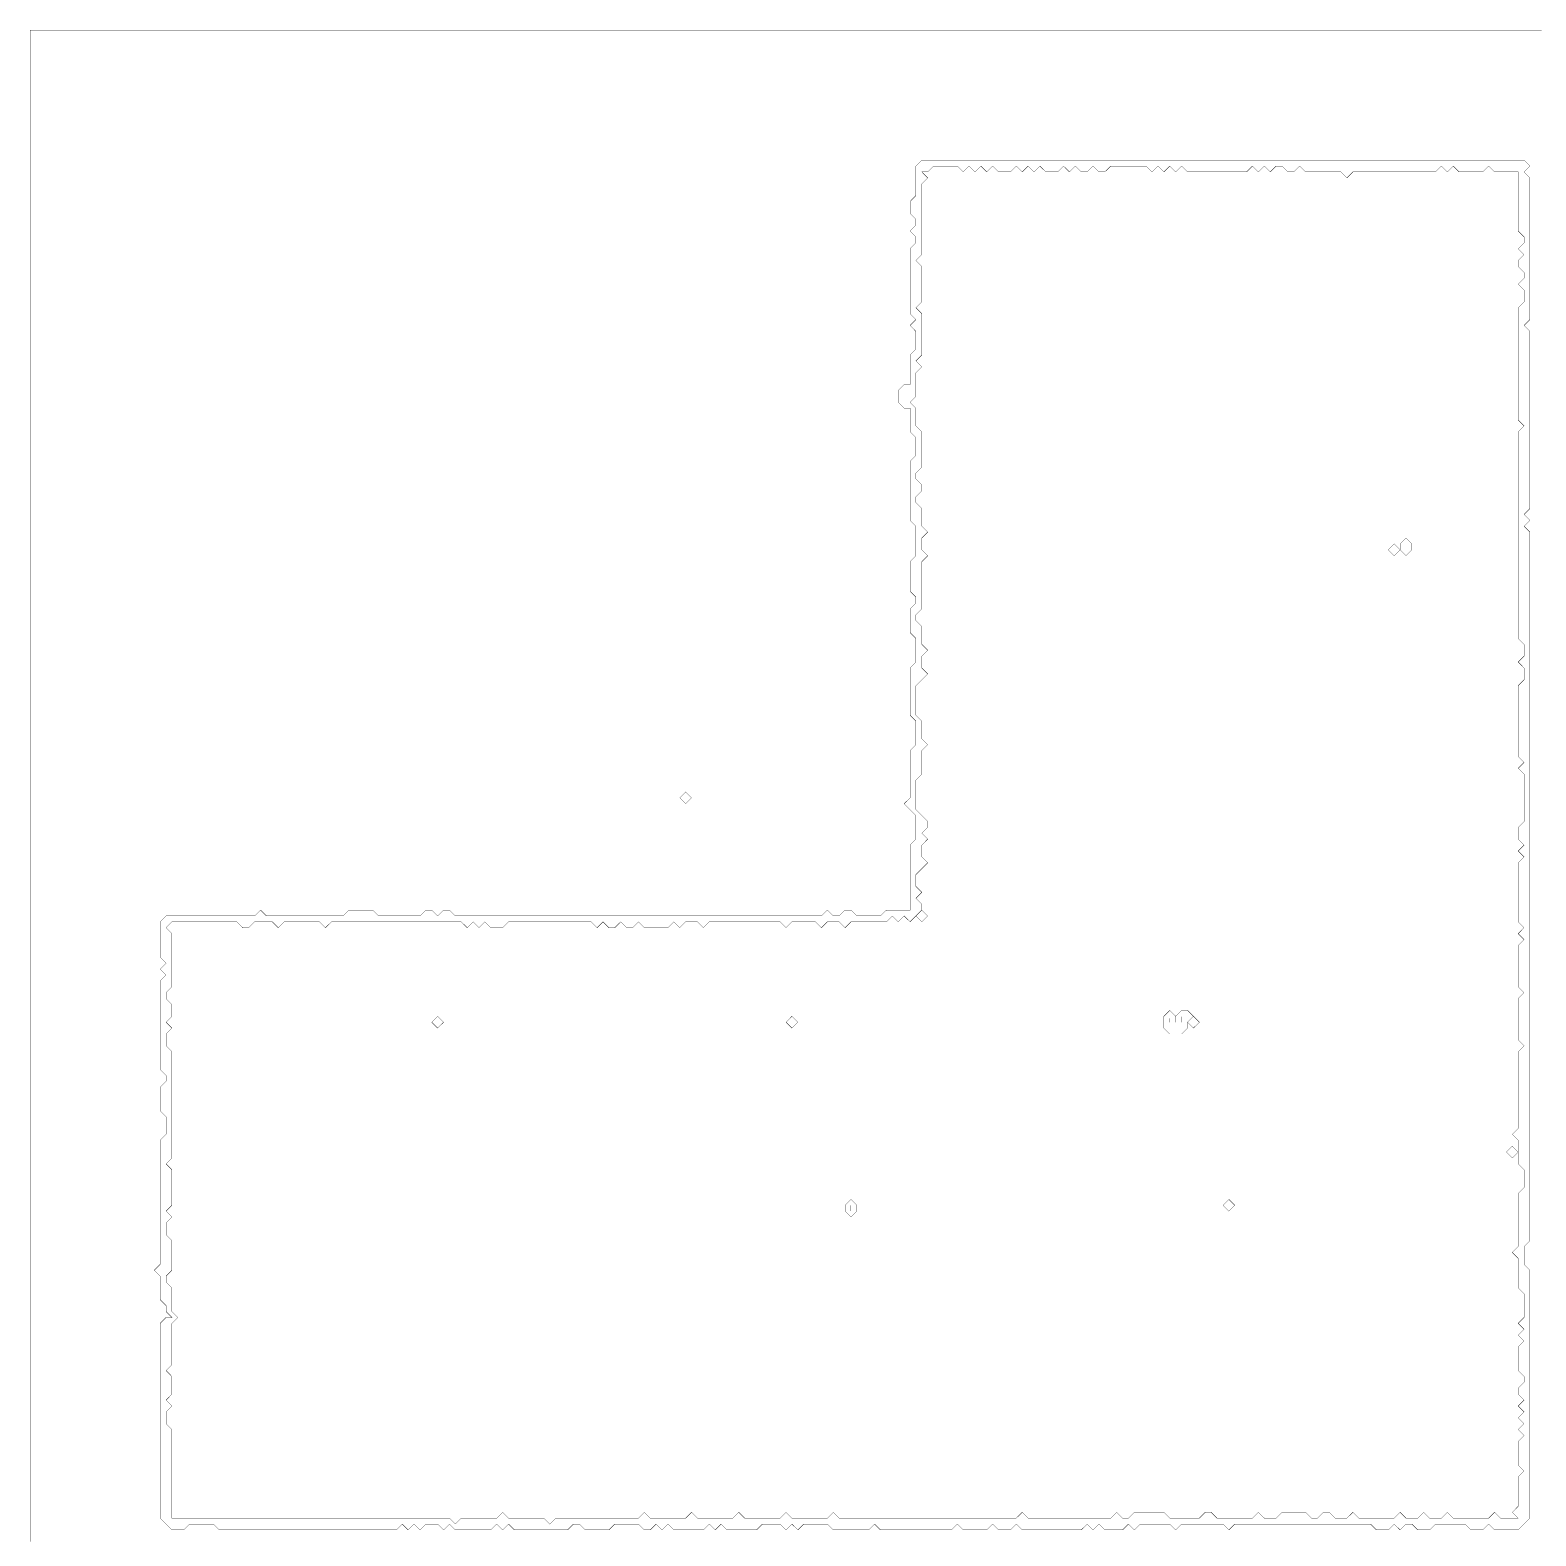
# Model space of a CAD drawing. Header units: metres. Extents: x 0 to 5226, y -5226 to 0.
# Drawn here: x 0 to 2608, y -2608 to 0 of the extents above; entities that cross this region are included whole.
import ezdxf

# ---------------------------------------------------------------- set-up
doc = ezdxf.new("R2010")
doc.units = ezdxf.units.M
doc.layers.add('conductor', color=1, linetype='Continuous')
doc.layers.add('substrate', color=5, linetype='Continuous')

msp = doc.modelspace()

# ---------------------------------------------------------------- linework, layer by layer
at = {"layer": 'conductor', "const_width": 0.5}
for points in [[(1564.7, -235.2), (1554.4, -245.4), (1544.2, -245.4), (1554.4, -255.7), (1544.2, -265.9), (1544.2, -276.1), (1544.2, -286.3), (1544.2, -296.6), (1544.2, -306.8), (1544.2, -317), (1544.2, -327.2), (1544.2, -337.5), (1544.2, -347.7), (1544.2, -357.9), (1544.2, -368.2), (1544.2, -378.4), (1544.2, -388.6), (1534, -398.8), (1544.2, -409.1), (1544.2, -419.3), (1544.2, -429.5), (1544.2, -439.7), (1544.2, -450), (1544.2, -460.2), (1544.2, -470.4), (1534, -480.6), (1544.2, -490.9), (1544.2, -501.1), (1544.2, -511.3), (1544.2, -521.6), (1544.2, -531.8), (1544.2, -542), (1544.2, -552.2), (1544.2, -562.5), (1534, -572.7), (1544.2, -582.9), (1534, -593.1), (1534, -603.4), (1534, -613.6), (1534, -623.8), (1534, -634), (1523.8, -644.3), (1534, -654.5), (1534, -664.7), (1534, -675), (1534, -685.2), (1544.2, -695.4), (1544.2, -705.6), (1544.2, -715.9), (1544.2, -726.1), (1544.2, -736.3), (1544.2, -746.5), (1544.2, -756.8), (1534, -767), (1534, -777.2), (1544.2, -787.4), (1544.2, -797.7), (1534, -807.9), (1534, -818.1), (1544.2, -828.4), (1544.2, -838.6), (1544.2, -848.8), (1544.2, -859), (1554.4, -869.3), (1544.2, -879.5), (1544.2, -889.7), (1544.2, -899.9), (1554.4, -910.2), (1544.2, -920.4), (1544.2, -930.6), (1544.2, -940.8), (1544.2, -951.1), (1544.2, -961.3), (1544.2, -971.5), (1544.2, -981.8), (1544.2, -992), (1544.2, -1002.2), (1534, -1012.4), (1534, -1022.7), (1544.2, -1032.9), (1544.2, -1043.1), (1544.2, -1053.3), (1544.2, -1063.6), (1554.4, -1073.8), (1544.2, -1084), (1544.2, -1094.2), (1544.2, -1104.5), (1554.4, -1114.7), (1544.2, -1124.9), (1534, -1135.1), (1534, -1145.4), (1534, -1155.6), (1534, -1165.8), (1534, -1176.1), (1534, -1186.3), (1544.2, -1196.5), (1544.2, -1206.7), (1544.2, -1217), (1544.2, -1227.2), (1554.4, -1237.4), (1544.2, -1247.6), (1544.2, -1257.9), (1544.2, -1268.1), (1544.2, -1278.3), (1544.2, -1288.5), (1534, -1298.8), (1534, -1309), (1534, -1319.2), (1534, -1329.5), (1534, -1339.7), (1534, -1349.9), (1544.2, -1360.1), (1554.4, -1370.4), (1554.4, -1380.6), (1544.2, -1390.8), (1554.4, -1401), (1544.2, -1411.3), (1544.2, -1421.5), (1544.2, -1431.7), (1554.4, -1441.9), (1544.2, -1452.2), (1534, -1462.4), (1534, -1472.6), (1534, -1482.9), (1544.2, -1493.1), (1534, -1503.3), (1544.2, -1513.5), (1544.2, -1523.8), (1534, -1534), (1523.8, -1544.2), (1513.5, -1534), (1503.3, -1544.2), (1493.1, -1534), (1482.9, -1544.2), (1472.6, -1544.2), (1462.4, -1544.2), (1452.2, -1544.2), (1441.9, -1544.2), (1431.7, -1544.2), (1421.5, -1544.2), (1411.3, -1554.4), (1401, -1544.2), (1390.8, -1544.2), (1380.6, -1544.2), (1370.4, -1554.4), (1360.1, -1544.2), (1349.9, -1544.2), (1339.7, -1544.2), (1329.5, -1544.2), (1319.2, -1544.2), (1309, -1554.4), (1298.8, -1544.2), (1288.5, -1544.2), (1278.3, -1544.2), (1268.1, -1544.2), (1257.9, -1544.2), (1247.6, -1544.2), (1237.4, -1544.2), (1227.2, -1544.2), (1217, -1544.2), (1206.7, -1544.2), (1196.5, -1544.2), (1186.3, -1544.2), (1176.1, -1544.2), (1165.8, -1554.4), (1155.6, -1544.2), (1145.4, -1544.2), (1135.1, -1544.2), (1124.9, -1554.4), (1114.7, -1544.2), (1104.5, -1554.4), (1094.2, -1554.4), (1084, -1554.4), (1073.8, -1554.4), (1063.6, -1554.4), (1053.3, -1544.2), (1043.1, -1554.4), (1032.9, -1554.4), (1022.7, -1544.2), (1012.4, -1554.4), (1002.2, -1554.4), (992, -1544.2), (981.8, -1554.4), (971.5, -1544.2), (961.3, -1544.2), (951.1, -1544.2), (940.8, -1544.2), (930.6, -1544.2), (920.4, -1544.2), (910.2, -1544.2), (899.9, -1544.2), (889.7, -1544.2), (879.5, -1544.2), (869.3, -1544.2), (859, -1544.2), (848.8, -1544.2), (838.6, -1544.2), (828.4, -1544.2), (818.1, -1554.4), (807.9, -1554.4), (797.7, -1554.4), (787.4, -1544.2), (777.2, -1554.4), (767, -1544.2), (756.8, -1554.4), (746.5, -1544.2), (736.3, -1544.2), (726.1, -1544.2), (715.9, -1544.2), (705.6, -1544.2), (695.4, -1544.2), (685.2, -1544.2), (675, -1544.2), (664.7, -1544.2), (654.5, -1544.2), (644.3, -1544.2), (634, -1544.2), (623.8, -1544.2), (613.6, -1544.2), (603.4, -1544.2), (593.1, -1544.2), (582.9, -1544.2), (572.7, -1544.2), (562.5, -1544.2), (552.2, -1544.2), (542, -1544.2), (531.8, -1544.2), (521.6, -1544.2), (511.3, -1554.4), (501.1, -1544.2), (490.9, -1544.2), (480.6, -1544.2), (470.4, -1544.2), (460.2, -1544.2), (450, -1544.2), (439.7, -1544.2), (429.5, -1554.4), (419.3, -1544.2), (409.1, -1544.2), (398.8, -1544.2), (388.6, -1544.2), (378.4, -1554.4), (368.2, -1554.4), (357.9, -1544.2), (347.7, -1544.2), (337.5, -1544.2), (327.2, -1544.2), (317, -1544.2), (306.8, -1544.2), (296.6, -1544.2), (286.3, -1544.2), (276.1, -1544.2), (265.9, -1544.2), (255.7, -1544.2), (245.4, -1544.2), (235.2, -1554.4), (245.4, -1564.7), (245.4, -1574.9), (245.4, -1585.1), (245.4, -1595.3), (245.4, -1605.6), (245.4, -1615.8), (245.4, -1626), (245.4, -1636.2), (245.4, -1646.5), (245.4, -1656.7), (235.2, -1666.9), (235.2, -1677.2), (245.4, -1687.4), (245.4, -1697.6), (245.4, -1707.8), (235.2, -1718.1), (245.4, -1728.3), (235.2, -1738.5), (235.2, -1748.7), (235.2, -1759), (245.4, -1769.2), (245.4, -1779.4), (245.4, -1789.6), (245.4, -1799.9), (245.4, -1810.1), (245.4, -1820.3), (245.4, -1830.6), (245.4, -1840.8), (245.4, -1851), (245.4, -1861.2), (245.4, -1871.5), (245.4, -1881.7), (245.4, -1891.9), (245.4, -1902.1), (245.4, -1912.4), (245.4, -1922.6), (245.4, -1932.8), (245.4, -1943), (245.4, -1953.3), (235.2, -1963.5), (245.4, -1973.7), (245.4, -1984), (245.4, -1994.2), (245.4, -2004.4), (245.4, -2014.6), (245.4, -2024.9), (245.4, -2035.1), (235.2, -2045.3), (245.4, -2055.5), (235.2, -2065.8), (235.2, -2076), (235.2, -2086.2), (245.4, -2096.4), (245.4, -2106.7), (245.4, -2116.9), (245.4, -2127.1), (245.4, -2137.4), (245.4, -2147.6), (235.2, -2157.8), (235.2, -2168), (245.4, -2178.3), (245.4, -2188.5), (245.4, -2198.7), (245.4, -2208.9), (245.4, -2219.2), (255.7, -2229.4), (245.4, -2239.6), (245.4, -2249.8), (245.4, -2260.1), (245.4, -2270.3), (245.4, -2280.5), (245.4, -2290.8), (245.4, -2301), (245.4, -2311.2), (235.2, -2321.4), (245.4, -2331.7), (245.4, -2341.9), (245.4, -2352.1), (245.4, -2362.3), (235.2, -2372.6), (245.4, -2382.8), (235.2, -2393), (235.2, -2403.2), (235.2, -2413.5), (245.4, -2423.7), (245.4, -2433.9), (245.4, -2444.1), (245.4, -2454.4), (245.4, -2464.6), (245.4, -2474.8), (245.4, -2485.1), (245.4, -2495.3), (245.4, -2505.5), (245.4, -2515.7), (245.4, -2526), (245.4, -2536.2), (245.4, -2546.4), (245.4, -2556.6), (245.4, -2566.9), (245.4, -2577.1), (255.7, -2577.1), (265.9, -2577.1), (276.1, -2577.1), (286.3, -2577.1), (296.6, -2577.1), (306.8, -2577.1), (317, -2577.1), (327.2, -2577.1), (337.5, -2577.1), (347.7, -2577.1), (357.9, -2577.1), (368.2, -2577.1), (378.4, -2577.1), (388.6, -2577.1), (398.8, -2577.1), (409.1, -2577.1), (419.3, -2577.1), (429.5, -2577.1), (439.7, -2577.1), (450, -2577.1), (460.2, -2577.1), (470.4, -2577.1), (480.6, -2577.1), (490.9, -2577.1), (501.1, -2577.1), (511.3, -2577.1), (521.6, -2577.1), (531.8, -2577.1), (542, -2577.1), (552.2, -2577.1), (562.5, -2577.1), (572.7, -2577.1), (582.9, -2577.1), (593.1, -2577.1), (603.4, -2577.1), (613.6, -2577.1), (623.8, -2577.1), (634, -2577.1), (644.3, -2577.1), (654.5, -2577.1), (664.7, -2577.1), (675, -2577.1), (685.2, -2577.1), (695.4, -2577.1), (705.6, -2577.1), (715.9, -2577.1), (726.1, -2577.1), (736.3, -2587.3), (746.5, -2577.1), (756.8, -2577.1), (767, -2577.1), (777.2, -2577.1), (787.4, -2577.1), (797.7, -2577.1), (807.9, -2577.1), (818.1, -2566.9), (828.4, -2577.1), (838.6, -2577.1), (848.8, -2577.1), (859, -2577.1), (869.3, -2577.1), (879.5, -2577.1), (889.7, -2577.1), (899.9, -2587.3), (910.2, -2577.1), (920.4, -2577.1), (930.6, -2577.1), (940.8, -2577.1), (951.1, -2577.1), (961.3, -2577.1), (971.5, -2577.1), (981.8, -2577.1), (992, -2577.1), (1002.2, -2577.1), (1012.4, -2577.1), (1022.7, -2577.1), (1032.9, -2577.1), (1043.1, -2577.1), (1053.3, -2577.1), (1063.6, -2566.9), (1073.8, -2577.1), (1084, -2577.1), (1094.2, -2577.1), (1104.5, -2577.1), (1114.7, -2577.1), (1124.9, -2577.1), (1135.1, -2577.1), (1145.4, -2566.9), (1155.6, -2577.1), (1165.8, -2577.1), (1176.1, -2577.1), (1186.3, -2577.1), (1196.5, -2577.1), (1206.7, -2577.1), (1217, -2577.1), (1227.2, -2566.9), (1237.4, -2577.1), (1247.6, -2577.1), (1257.9, -2577.1), (1268.1, -2577.1), (1278.3, -2577.1), (1288.5, -2577.1), (1298.8, -2577.1), (1309, -2566.9), (1319.2, -2577.1), (1329.5, -2577.1), (1339.7, -2577.1), (1349.9, -2577.1), (1360.1, -2577.1), (1370.4, -2577.1), (1380.6, -2577.1), (1390.8, -2566.9), (1401, -2577.1), (1411.3, -2577.1), (1421.5, -2577.1), (1431.7, -2577.1), (1441.9, -2577.1), (1452.2, -2577.1), (1462.4, -2577.1), (1472.6, -2577.1), (1482.9, -2577.1), (1493.1, -2577.1), (1503.3, -2577.1), (1513.5, -2577.1), (1523.8, -2577.1), (1534, -2577.1), (1544.2, -2577.1), (1554.4, -2577.1), (1564.7, -2577.1), (1574.9, -2577.1), (1585.1, -2577.1), (1595.3, -2577.1), (1605.6, -2577.1), (1615.8, -2577.1), (1626, -2577.1), (1636.2, -2577.1), (1646.5, -2577.1), (1656.7, -2577.1), (1666.9, -2577.1), (1677.2, -2577.1), (1687.4, -2577.1), (1697.6, -2577.1), (1707.8, -2577.1), (1718.1, -2566.9), (1728.3, -2577.1), (1738.5, -2577.1), (1748.7, -2577.1), (1759, -2577.1), (1769.2, -2577.1), (1779.4, -2577.1), (1789.6, -2577.1), (1799.9, -2577.1), (1810.1, -2577.1), (1820.3, -2577.1), (1830.6, -2577.1), (1840.8, -2577.1), (1851, -2577.1), (1861.2, -2577.1), (1871.5, -2577.1), (1881.7, -2566.9), (1891.9, -2577.1), (1902.1, -2577.1), (1912.4, -2566.9), (1922.6, -2566.9), (1932.8, -2566.9), (1943, -2566.9), (1953.3, -2566.9), (1963.5, -2566.9), (1973.7, -2577.1), (1984, -2577.1), (1994.2, -2577.1), (2004.4, -2577.1), (2014.6, -2577.1), (2024.9, -2577.1), (2035.1, -2566.9), (2045.3, -2566.9), (2055.5, -2577.1), (2065.8, -2577.1), (2076, -2577.1), (2086.2, -2577.1), (2096.4, -2577.1), (2106.7, -2577.1), (2116.9, -2577.1), (2127.1, -2566.9), (2137.4, -2577.1), (2147.6, -2577.1), (2157.8, -2577.1), (2168, -2566.9), (2178.3, -2566.9), (2188.5, -2566.9), (2198.7, -2566.9), (2208.9, -2566.9), (2219.2, -2577.1), (2229.4, -2577.1), (2239.6, -2566.9), (2249.8, -2566.9), (2260.1, -2577.1), (2270.3, -2577.1), (2280.5, -2577.1), (2290.8, -2566.9), (2301, -2577.1), (2311.2, -2577.1), (2321.4, -2577.1), (2331.7, -2577.1), (2341.9, -2577.1), (2352.1, -2577.1), (2362.3, -2577.1), (2372.6, -2566.9), (2382.8, -2577.1), (2393, -2577.1), (2403.2, -2577.1), (2413.5, -2566.9), (2423.7, -2577.1), (2433.9, -2577.1), (2444.1, -2577.1), (2454.4, -2566.9), (2464.6, -2577.1), (2474.8, -2577.1), (2485.1, -2577.1), (2495.3, -2577.1), (2505.5, -2577.1), (2515.7, -2577.1), (2526, -2577.1), (2536.2, -2566.9), (2546.4, -2577.1), (2556.6, -2577.1), (2566.9, -2577.1), (2577.1, -2577.1), (2566.9, -2566.9), (2577.1, -2556.6), (2577.1, -2546.4), (2577.1, -2536.2), (2577.1, -2526), (2577.1, -2515.7), (2577.1, -2505.5), (2587.3, -2495.3), (2577.1, -2485.1), (2577.1, -2474.8), (2577.1, -2464.6), (2577.1, -2454.4), (2577.1, -2444.1), (2587.3, -2433.9), (2577.1, -2423.7), (2587.3, -2413.5), (2577.1, -2403.2), (2587.3, -2393), (2577.1, -2382.8), (2587.3, -2372.6), (2577.1, -2362.3), (2577.1, -2352.1), (2587.3, -2341.9), (2587.3, -2331.7), (2577.1, -2321.4), (2577.1, -2311.2), (2577.1, -2301), (2577.1, -2290.8), (2577.1, -2280.5), (2587.3, -2270.3), (2577.1, -2260.1), (2587.3, -2249.8), (2577.1, -2239.6), (2587.3, -2229.4), (2587.3, -2219.2), (2587.3, -2208.9), (2587.3, -2198.7), (2587.3, -2188.5), (2577.1, -2178.3), (2577.1, -2168), (2577.1, -2157.8), (2577.1, -2147.6), (2577.1, -2137.4), (2577.1, -2127.1), (2566.9, -2116.9), (2577.1, -2106.7), (2577.1, -2096.4), (2577.1, -2086.2), (2577.1, -2076), (2577.1, -2065.8), (2577.1, -2055.5), (2577.1, -2045.3), (2577.1, -2035.1), (2577.1, -2024.9), (2577.1, -2014.6), (2587.3, -2004.4), (2587.3, -1994.2), (2587.3, -1984), (2587.3, -1973.7), (2577.1, -1963.5), (2577.1, -1953.3), (2577.1, -1943), (2577.1, -1932.8), (2577.1, -1922.6), (2566.9, -1912.4), (2577.1, -1902.1), (2577.1, -1891.9), (2577.1, -1881.7), (2577.1, -1871.5), (2577.1, -1861.2), (2577.1, -1851), (2577.1, -1840.8), (2577.1, -1830.6), (2577.1, -1820.3), (2577.1, -1810.1), (2577.1, -1799.9), (2577.1, -1789.6), (2577.1, -1779.4), (2577.1, -1769.2), (2587.3, -1759), (2577.1, -1748.7), (2577.1, -1738.5), (2577.1, -1728.3), (2577.1, -1718.1), (2577.1, -1707.8), (2577.1, -1697.6), (2577.1, -1687.4), (2577.1, -1677.2), (2587.3, -1666.9), (2577.1, -1656.7), (2577.1, -1646.5), (2577.1, -1636.2), (2577.1, -1626), (2577.1, -1615.8), (2577.1, -1605.6), (2577.1, -1595.3), (2577.1, -1585.1), (2587.3, -1574.9), (2577.1, -1564.7), (2587.3, -1554.4), (2577.1, -1544.2), (2577.1, -1534), (2577.1, -1523.8), (2577.1, -1513.5), (2577.1, -1503.3), (2577.1, -1493.1), (2577.1, -1482.9), (2577.1, -1472.6), (2577.1, -1462.4), (2577.1, -1452.2), (2577.1, -1441.9), (2587.3, -1431.7), (2577.1, -1421.5), (2587.3, -1411.3), (2577.1, -1401), (2577.1, -1390.8), (2577.1, -1380.6), (2587.3, -1370.4), (2587.3, -1360.1), (2587.3, -1349.9), (2587.3, -1339.7), (2587.3, -1329.5), (2587.3, -1319.2), (2587.3, -1309), (2587.3, -1298.8), (2587.3, -1288.5), (2577.1, -1278.3), (2587.3, -1268.1), (2577.1, -1257.9), (2577.1, -1247.6), (2577.1, -1237.4), (2577.1, -1227.2), (2577.1, -1217), (2577.1, -1206.7), (2577.1, -1196.5), (2577.1, -1186.3), (2577.1, -1176.1), (2577.1, -1165.8), (2577.1, -1155.6), (2577.1, -1145.4), (2577.1, -1135.1), (2587.3, -1124.9), (2587.3, -1114.7), (2587.3, -1104.5), (2577.1, -1094.2), (2587.3, -1084), (2587.3, -1073.8), (2587.3, -1063.6), (2577.1, -1053.3), (2577.1, -1043.1), (2577.1, -1032.9), (2577.1, -1022.7), (2577.1, -1012.4), (2577.1, -1002.2), (2577.1, -992), (2577.1, -981.8), (2577.1, -971.5), (2577.1, -961.3), (2577.1, -951.1), (2577.1, -940.8), (2577.1, -930.6), (2577.1, -920.4), (2577.1, -910.2), (2577.1, -899.9), (2577.1, -889.7), (2577.1, -879.5), (2577.1, -869.3), (2577.1, -859), (2577.1, -848.8), (2577.1, -838.6), (2577.1, -828.4), (2577.1, -818.1), (2577.1, -807.9), (2577.1, -797.7), (2577.1, -787.4), (2577.1, -777.2), (2577.1, -767), (2577.1, -756.8), (2577.1, -746.5), (2577.1, -736.3), (2577.1, -726.1), (2577.1, -715.9), (2577.1, -705.6), (2577.1, -695.4), (2587.3, -685.2), (2577.1, -675), (2577.1, -664.7), (2577.1, -654.5), (2577.1, -644.3), (2577.1, -634), (2577.1, -623.8), (2577.1, -613.6), (2577.1, -603.4), (2577.1, -593.1), (2577.1, -582.9), (2577.1, -572.7), (2577.1, -562.5), (2577.1, -552.2), (2577.1, -542), (2577.1, -531.8), (2577.1, -521.6), (2577.1, -511.3), (2577.1, -501.1), (2577.1, -490.9), (2577.1, -480.6), (2587.3, -470.4), (2587.3, -460.2), (2587.3, -450), (2577.1, -439.7), (2587.3, -429.5), (2587.3, -419.3), (2577.1, -409.1), (2577.1, -398.8), (2587.3, -388.6), (2577.1, -378.4), (2587.3, -368.2), (2587.3, -357.9), (2577.1, -347.7), (2577.1, -337.5), (2577.1, -327.2), (2577.1, -317), (2577.1, -306.8), (2577.1, -296.6), (2577.1, -286.3), (2577.1, -276.1), (2577.1, -265.9), (2577.1, -255.7), (2577.1, -245.4), (2566.9, -245.4), (2556.6, -245.4), (2546.4, -245.4), (2536.2, -245.4), (2526, -235.2), (2515.7, -245.4), (2505.5, -245.4), (2495.3, -245.4), (2485.1, -245.4), (2474.8, -245.4), (2464.6, -235.2), (2454.4, -245.4), (2444.1, -235.2), (2433.9, -245.4), (2423.7, -245.4), (2413.5, -245.4), (2403.2, -245.4), (2393, -245.4), (2382.8, -245.4), (2372.6, -245.4), (2362.3, -245.4), (2352.1, -245.4), (2341.9, -245.4), (2331.7, -245.4), (2321.4, -245.4), (2311.2, -245.4), (2301, -245.4), (2290.8, -245.4), (2280.5, -255.7), (2270.3, -245.4), (2260.1, -245.4), (2249.8, -245.4), (2239.6, -245.4), (2229.4, -245.4), (2219.2, -245.4), (2208.9, -245.4), (2198.7, -235.2), (2188.5, -245.4), (2178.3, -245.4), (2168, -235.2), (2157.8, -235.2), (2147.6, -245.4), (2137.4, -235.2), (2127.1, -245.4), (2116.9, -235.2), (2106.7, -245.4), (2096.4, -245.4), (2086.2, -245.4), (2076, -245.4), (2065.8, -245.4), (2055.5, -245.4), (2045.3, -245.4), (2035.1, -245.4), (2024.9, -245.4), (2014.6, -245.4), (2004.4, -245.4), (1994.2, -235.2), (1984, -245.4), (1973.7, -235.2), (1963.5, -245.4), (1953.3, -235.2), (1943, -245.4), (1932.8, -235.2), (1922.6, -235.2), (1912.4, -235.2), (1902.1, -235.2), (1891.9, -235.2), (1881.7, -235.2), (1871.5, -235.2), (1861.2, -245.4), (1851, -245.4), (1840.8, -235.2), (1830.6, -245.4), (1820.3, -245.4), (1810.1, -235.2), (1799.9, -245.4), (1789.6, -235.2), (1779.4, -245.4), (1769.2, -245.4), (1759, -245.4), (1748.7, -235.2), (1738.5, -245.4), (1728.3, -235.2), (1718.1, -245.4), (1707.8, -235.2), (1697.6, -245.4), (1687.4, -245.4), (1677.2, -245.4), (1666.9, -235.2), (1656.7, -245.4), (1646.5, -235.2), (1636.2, -245.4), (1626, -235.2), (1615.8, -245.4), (1605.6, -235.2), (1595.3, -235.2), (1585.1, -235.2), (1574.9, -235.2)], [(2372.6, -889.7), (2382.8, -879.5), (2393, -889.7), (2393, -899.9), (2382.8, -910.2), (2372.6, -899.9)], [(2352.1, -899.9), (2362.3, -889.7), (2372.6, -899.9), (2362.3, -910.2)], [(1534, -1534), (1544.2, -1523.8), (1554.4, -1534), (1544.2, -1544.2)], [(695.4, -1718.1), (705.6, -1707.8), (715.9, -1718.1), (705.6, -1728.3)], [(1309, -1718.1), (1319.2, -1707.8), (1329.5, -1718.1), (1319.2, -1728.3)], [(1963.5, -1707.8), (1973.7, -1697.6), (1984, -1707.8), (1984, -1718.1), (1984, -1707.8), (1994.2, -1697.6), (2004.4, -1697.6), (2014.6, -1707.8), (2004.4, -1718.1), (2004.4, -1728.3), (1994.2, -1738.5), (1984, -1738.5), (1973.7, -1738.5), (1963.5, -1728.3), (1963.5, -1718.1)], [(2004.4, -1718.1), (2014.6, -1707.8), (2024.9, -1718.1), (2014.6, -1728.3)], [(2556.6, -1943), (2566.9, -1932.8), (2577.1, -1943), (2566.9, -1953.3)], [(1411.3, -2035.1), (1421.5, -2024.9), (1431.7, -2035.1), (1431.7, -2045.3), (1421.5, -2055.5), (1411.3, -2045.3)], [(2065.8, -2035.1), (2076, -2024.9), (2086.2, -2035.1), (2076, -2045.3)]]:
    msp.add_lwpolyline(points, close=True, dxfattribs=at)
at = {"layer": 'substrate', "const_width": 0.5}
msp.add_lwpolyline([(2618, 0), (2607.8, 0), (2597.5, 0), (2587.3, 0), (2577.1, 0), (2566.9, 0), (2556.6, 0), (2546.4, 0), (2536.2, 0), (2526, 0), (2515.7, 0), (2505.5, 0), (2495.3, 0), (2485.1, 0), (2474.8, 0), (2464.6, 0), (2454.4, 0), (2444.1, 0), (2433.9, 0), (2423.7, 0), (2413.5, 0), (2403.2, 0), (2393, 0), (2382.8, 0), (2372.6, 0), (2362.3, 0), (2352.1, 0), (2341.9, 0), (2331.7, 0), (2321.4, 0), (2311.2, 0), (2301, 0), (2290.8, 0), (2280.5, 0), (2270.3, 0), (2260.1, 0), (2249.8, 0), (2239.6, 0), (2229.4, 0), (2219.2, 0), (2208.9, 0), (2198.7, 0), (2188.5, 0), (2178.3, 0), (2168, 0), (2157.8, 0), (2147.6, 0), (2137.4, 0), (2127.1, 0), (2116.9, 0), (2106.7, 0), (2096.4, 0), (2086.2, 0), (2076, 0), (2065.8, 0), (2055.5, 0), (2045.3, 0), (2035.1, 0), (2024.9, 0), (2014.6, 0), (2004.4, 0), (1994.2, 0), (1984, 0), (1973.7, 0), (1963.5, 0), (1953.3, 0), (1943, 0), (1932.8, 0), (1922.6, 0), (1912.4, 0), (1902.1, 0), (1891.9, 0), (1881.7, 0), (1871.5, 0), (1861.2, 0), (1851, 0), (1840.8, 0), (1830.6, 0), (1820.3, 0), (1810.1, 0), (1799.9, 0), (1789.6, 0), (1779.4, 0), (1769.2, 0), (1759, 0), (1748.7, 0), (1738.5, 0), (1728.3, 0), (1718.1, 0), (1707.8, 0), (1697.6, 0), (1687.4, 0), (1677.2, 0), (1666.9, 0), (1656.7, 0), (1646.5, 0), (1636.2, 0), (1626, 0), (1615.8, 0), (1605.6, 0), (1595.3, 0), (1585.1, 0), (1574.9, 0), (1564.7, 0), (1554.4, 0), (1544.2, 0), (1534, 0), (1523.8, 0), (1513.5, 0), (1503.3, 0), (1493.1, 0), (1482.9, 0), (1472.6, 0), (1462.4, 0), (1452.2, 0), (1441.9, 0), (1431.7, 0), (1421.5, 0), (1411.3, 0), (1401, 0), (1390.8, 0), (1380.6, 0), (1370.4, 0), (1360.1, 0), (1349.9, 0), (1339.7, 0), (1329.5, 0), (1319.2, 0), (1309, 0), (1298.8, 0), (1288.5, 0), (1278.3, 0), (1268.1, 0), (1257.9, 0), (1247.6, 0), (1237.4, 0), (1227.2, 0), (1217, 0), (1206.7, 0), (1196.5, 0), (1186.3, 0), (1176.1, 0), (1165.8, 0), (1155.6, 0), (1145.4, 0), (1135.1, 0), (1124.9, 0), (1114.7, 0), (1104.5, 0), (1094.2, 0), (1084, 0), (1073.8, 0), (1063.6, 0), (1053.3, 0), (1043.1, 0), (1032.9, 0), (1022.7, 0), (1012.4, 0), (1002.2, 0), (992, 0), (981.8, 0), (971.5, 0), (961.3, 0), (951.1, 0), (940.8, 0), (930.6, 0), (920.4, 0), (910.2, 0), (899.9, 0), (889.7, 0), (879.5, 0), (869.3, 0), (859, 0), (848.8, 0), (838.6, 0), (828.4, 0), (818.1, 0), (807.9, 0), (797.7, 0), (787.4, 0), (777.2, 0), (767, 0), (756.8, 0), (746.5, 0), (736.3, 0), (726.1, 0), (715.9, 0), (705.6, 0), (695.4, 0), (685.2, 0), (675, 0), (664.7, 0), (654.5, 0), (644.3, 0), (634, 0), (623.8, 0), (613.6, 0), (603.4, 0), (593.1, 0), (582.9, 0), (572.7, 0), (562.5, 0), (552.2, 0), (542, 0), (531.8, 0), (521.6, 0), (511.3, 0), (501.1, 0), (490.9, 0), (480.6, 0), (470.4, 0), (460.2, 0), (450, 0), (439.7, 0), (429.5, 0), (419.3, 0), (409.1, 0), (398.8, 0), (388.6, 0), (378.4, 0), (368.2, 0), (357.9, 0), (347.7, 0), (337.5, 0), (327.2, 0), (317, 0), (306.8, 0), (296.6, 0), (286.3, 0), (276.1, 0), (265.9, 0), (255.7, 0), (245.4, 0), (235.2, 0), (225, 0), (214.8, 0), (204.5, 0), (194.3, 0), (184.1, 0), (173.9, 0), (163.6, 0), (153.4, 0), (143.2, 0), (132.9, 0), (122.7, 0), (112.5, 0), (102.3, 0), (92, 0), (81.8, 0), (71.6, 0), (61.4, 0), (51.1, 0), (40.9, 0), (30.7, 0), (20.5, 0), (10.2, 0), (0, 0), (0, -10.2), (0, -20.5), (0, -30.7), (0, -40.9), (0, -51.1), (0, -61.4), (0, -71.6), (0, -81.8), (0, -92), (0, -102.3), (0, -112.5), (0, -122.7), (0, -132.9), (0, -143.2), (0, -153.4), (0, -163.6), (0, -173.9), (0, -184.1), (0, -194.3), (0, -204.5), (0, -214.8), (0, -225), (0, -235.2), (0, -245.4), (0, -255.7), (0, -265.9), (0, -276.1), (0, -286.3), (0, -296.6), (0, -306.8), (0, -317), (0, -327.2), (0, -337.5), (0, -347.7), (0, -357.9), (0, -368.2), (0, -378.4), (0, -388.6), (0, -398.8), (0, -409.1), (0, -419.3), (0, -429.5), (0, -439.7), (0, -450), (0, -460.2), (0, -470.4), (0, -480.6), (0, -490.9), (0, -501.1), (0, -511.3), (0, -521.6), (0, -531.8), (0, -542), (0, -552.2), (0, -562.5), (0, -572.7), (0, -582.9), (0, -593.1), (0, -603.4), (0, -613.6), (0, -623.8), (0, -634), (0, -644.3), (0, -654.5), (0, -664.7), (0, -675), (0, -685.2), (0, -695.4), (0, -705.6), (0, -715.9), (0, -726.1), (0, -736.3), (0, -746.5), (0, -756.8), (0, -767), (0, -777.2), (0, -787.4), (0, -797.7), (0, -807.9), (0, -818.1), (0, -828.4), (0, -838.6), (0, -848.8), (0, -859), (0, -869.3), (0, -879.5), (0, -889.7), (0, -899.9), (0, -910.2), (0, -920.4), (0, -930.6), (0, -940.8), (0, -951.1), (0, -961.3), (0, -971.5), (0, -981.8), (0, -992), (0, -1002.2), (0, -1012.4), (0, -1022.7), (0, -1032.9), (0, -1043.1), (0, -1053.3), (0, -1063.6), (0, -1073.8), (0, -1084), (0, -1094.2), (0, -1104.5), (0, -1114.7), (0, -1124.9), (0, -1135.1), (0, -1145.4), (0, -1155.6), (0, -1165.8), (0, -1176.1), (0, -1186.3), (0, -1196.5), (0, -1206.7), (0, -1217), (0, -1227.2), (0, -1237.4), (0, -1247.6), (0, -1257.9), (0, -1268.1), (0, -1278.3), (0, -1288.5), (0, -1298.8), (0, -1309), (0, -1319.2), (0, -1329.5), (0, -1339.7), (0, -1349.9), (0, -1360.1), (0, -1370.4), (0, -1380.6), (0, -1390.8), (0, -1401), (0, -1411.3), (0, -1421.5), (0, -1431.7), (0, -1441.9), (0, -1452.2), (0, -1462.4), (0, -1472.6), (0, -1482.9), (0, -1493.1), (0, -1503.3), (0, -1513.5), (0, -1523.8), (0, -1534), (0, -1544.2), (0, -1554.4), (0, -1564.7), (0, -1574.9), (0, -1585.1), (0, -1595.3), (0, -1605.6), (0, -1615.8), (0, -1626), (0, -1636.2), (0, -1646.5), (0, -1656.7), (0, -1666.9), (0, -1677.2), (0, -1687.4), (0, -1697.6), (0, -1707.8), (0, -1718.1), (0, -1728.3), (0, -1738.5), (0, -1748.7), (0, -1759), (0, -1769.2), (0, -1779.4), (0, -1789.6), (0, -1799.9), (0, -1810.1), (0, -1820.3), (0, -1830.6), (0, -1840.8), (0, -1851), (0, -1861.2), (0, -1871.5), (0, -1881.7), (0, -1891.9), (0, -1902.1), (0, -1912.4), (0, -1922.6), (0, -1932.8), (0, -1943), (0, -1953.3), (0, -1963.5), (0, -1973.7), (0, -1984), (0, -1994.2), (0, -2004.4), (0, -2014.6), (0, -2024.9), (0, -2035.1), (0, -2045.3), (0, -2055.5), (0, -2065.8), (0, -2076), (0, -2086.2), (0, -2096.4), (0, -2106.7), (0, -2116.9), (0, -2127.1), (0, -2137.4), (0, -2147.6), (0, -2157.8), (0, -2168), (0, -2178.3), (0, -2188.5), (0, -2198.7), (0, -2208.9), (0, -2219.2), (0, -2229.4), (0, -2239.6), (0, -2249.8), (0, -2260.1), (0, -2270.3), (0, -2280.5), (0, -2290.8), (0, -2301), (0, -2311.2), (0, -2321.4), (0, -2331.7), (0, -2341.9), (0, -2352.1), (0, -2362.3), (0, -2372.6), (0, -2382.8), (0, -2393), (0, -2403.2), (0, -2413.5), (0, -2423.7), (0, -2433.9), (0, -2444.1), (0, -2454.4), (0, -2464.6), (0, -2474.8), (0, -2485.1), (0, -2495.3), (0, -2505.5), (0, -2515.7), (0, -2526), (0, -2536.2), (0, -2546.4), (0, -2556.6), (0, -2566.9), (0, -2577.1), (0, -2587.3), (0, -2597.5), (0, -2607.8), (0, -2618)], dxfattribs=at)
for points in [[(1534, -235.2), (1544.2, -225), (1554.4, -225), (1564.7, -225), (1574.9, -225), (1585.1, -225), (1595.3, -225), (1605.6, -225), (1615.8, -225), (1626, -225), (1636.2, -225), (1646.5, -225), (1656.7, -225), (1666.9, -225), (1677.2, -225), (1687.4, -225), (1697.6, -225), (1707.8, -225), (1718.1, -225), (1728.3, -225), (1738.5, -225), (1748.7, -225), (1759, -225), (1769.2, -225), (1779.4, -225), (1789.6, -225), (1799.9, -225), (1810.1, -225), (1820.3, -225), (1830.6, -225), (1840.8, -225), (1851, -225), (1861.2, -225), (1871.5, -225), (1881.7, -225), (1891.9, -225), (1902.1, -225), (1912.4, -225), (1922.6, -225), (1932.8, -225), (1943, -225), (1953.3, -225), (1963.5, -225), (1973.7, -225), (1984, -225), (1994.2, -225), (2004.4, -225), (2014.6, -225), (2024.9, -225), (2035.1, -225), (2045.3, -225), (2055.5, -225), (2065.8, -225), (2076, -225), (2086.2, -225), (2096.4, -225), (2106.7, -225), (2116.9, -225), (2127.1, -225), (2137.4, -225), (2147.6, -225), (2157.8, -225), (2168, -225), (2178.3, -225), (2188.5, -225), (2198.7, -225), (2208.9, -225), (2219.2, -225), (2229.4, -225), (2239.6, -225), (2249.8, -225), (2260.1, -225), (2270.3, -225), (2280.5, -225), (2290.8, -225), (2301, -225), (2311.2, -225), (2321.4, -225), (2331.7, -225), (2341.9, -225), (2352.1, -225), (2362.3, -225), (2372.6, -225), (2382.8, -225), (2393, -225), (2403.2, -225), (2413.5, -225), (2423.7, -225), (2433.9, -225), (2444.1, -225), (2454.4, -225), (2464.6, -225), (2474.8, -225), (2485.1, -225), (2495.3, -225), (2505.5, -225), (2515.7, -225), (2526, -225), (2536.2, -225), (2546.4, -225), (2556.6, -225), (2566.9, -225), (2577.1, -225), (2587.3, -225), (2597.5, -235.2), (2587.3, -245.4), (2597.5, -255.7), (2597.5, -265.9), (2597.5, -276.1), (2597.5, -286.3), (2597.5, -296.6), (2597.5, -306.8), (2597.5, -317), (2597.5, -327.2), (2597.5, -337.5), (2597.5, -347.7), (2597.5, -357.9), (2597.5, -368.2), (2597.5, -378.4), (2597.5, -388.6), (2597.5, -398.8), (2597.5, -409.1), (2597.5, -419.3), (2597.5, -429.5), (2597.5, -439.7), (2597.5, -450), (2597.5, -460.2), (2597.5, -470.4), (2597.5, -480.6), (2597.5, -490.9), (2597.5, -501.1), (2587.3, -511.3), (2597.5, -521.6), (2597.5, -531.8), (2597.5, -542), (2597.5, -552.2), (2597.5, -562.5), (2597.5, -572.7), (2597.5, -582.9), (2597.5, -593.1), (2597.5, -603.4), (2597.5, -613.6), (2597.5, -623.8), (2597.5, -634), (2597.5, -644.3), (2597.5, -654.5), (2597.5, -664.7), (2597.5, -675), (2597.5, -685.2), (2597.5, -695.4), (2597.5, -705.6), (2597.5, -715.9), (2597.5, -726.1), (2597.5, -736.3), (2597.5, -746.5), (2597.5, -756.8), (2597.5, -767), (2597.5, -777.2), (2597.5, -787.4), (2597.5, -797.7), (2597.5, -807.9), (2597.5, -818.1), (2597.5, -828.4), (2587.3, -838.6), (2597.5, -848.8), (2587.3, -859), (2597.5, -869.3), (2597.5, -879.5), (2597.5, -889.7), (2597.5, -899.9), (2597.5, -910.2), (2597.5, -920.4), (2597.5, -930.6), (2597.5, -940.8), (2597.5, -951.1), (2597.5, -961.3), (2597.5, -971.5), (2597.5, -981.8), (2597.5, -992), (2597.5, -1002.2), (2597.5, -1012.4), (2597.5, -1022.7), (2597.5, -1032.9), (2597.5, -1043.1), (2597.5, -1053.3), (2597.5, -1063.6), (2597.5, -1073.8), (2597.5, -1084), (2597.5, -1094.2), (2597.5, -1104.5), (2597.5, -1114.7), (2597.5, -1124.9), (2597.5, -1135.1), (2597.5, -1145.4), (2597.5, -1155.6), (2597.5, -1165.8), (2597.5, -1176.1), (2597.5, -1186.3), (2597.5, -1196.5), (2597.5, -1206.7), (2597.5, -1217), (2597.5, -1227.2), (2597.5, -1237.4), (2597.5, -1247.6), (2597.5, -1257.9), (2597.5, -1268.1), (2597.5, -1278.3), (2597.5, -1288.5), (2597.5, -1298.8), (2597.5, -1309), (2597.5, -1319.2), (2597.5, -1329.5), (2597.5, -1339.7), (2597.5, -1349.9), (2597.5, -1360.1), (2597.5, -1370.4), (2597.5, -1380.6), (2597.5, -1390.8), (2597.5, -1401), (2597.5, -1411.3), (2597.5, -1421.5), (2597.5, -1431.7), (2597.5, -1441.9), (2597.5, -1452.2), (2597.5, -1462.4), (2597.5, -1472.6), (2597.5, -1482.9), (2597.5, -1493.1), (2597.5, -1503.3), (2597.5, -1513.5), (2597.5, -1523.8), (2597.5, -1534), (2597.5, -1544.2), (2597.5, -1554.4), (2597.5, -1564.7), (2597.5, -1574.9), (2597.5, -1585.1), (2597.5, -1595.3), (2597.5, -1605.6), (2597.5, -1615.8), (2597.5, -1626), (2597.5, -1636.2), (2597.5, -1646.5), (2597.5, -1656.7), (2597.5, -1666.9), (2597.5, -1677.2), (2597.5, -1687.4), (2597.5, -1697.6), (2597.5, -1707.8), (2597.5, -1718.1), (2597.5, -1728.3), (2597.5, -1738.5), (2597.5, -1748.7), (2597.5, -1759), (2597.5, -1769.2), (2597.5, -1779.4), (2597.5, -1789.6), (2597.5, -1799.9), (2597.5, -1810.1), (2597.5, -1820.3), (2597.5, -1830.6), (2597.5, -1840.8), (2597.5, -1851), (2597.5, -1861.2), (2597.5, -1871.5), (2597.5, -1881.7), (2597.5, -1891.9), (2597.5, -1902.1), (2597.5, -1912.4), (2597.5, -1922.6), (2597.5, -1932.8), (2597.5, -1943), (2597.5, -1953.3), (2597.5, -1963.5), (2597.5, -1973.7), (2597.5, -1984), (2597.5, -1994.2), (2597.5, -2004.4), (2597.5, -2014.6), (2597.5, -2024.9), (2597.5, -2035.1), (2597.5, -2045.3), (2597.5, -2055.5), (2597.5, -2065.8), (2597.5, -2076), (2597.5, -2086.2), (2597.5, -2096.4), (2587.3, -2106.7), (2587.3, -2116.9), (2587.3, -2127.1), (2587.3, -2137.4), (2597.5, -2147.6), (2597.5, -2157.8), (2597.5, -2168), (2597.5, -2178.3), (2597.5, -2188.5), (2597.5, -2198.7), (2597.5, -2208.9), (2597.5, -2219.2), (2597.5, -2229.4), (2597.5, -2239.6), (2597.5, -2249.8), (2597.5, -2260.1), (2597.5, -2270.3), (2597.5, -2280.5), (2597.5, -2290.8), (2597.5, -2301), (2597.5, -2311.2), (2597.5, -2321.4), (2597.5, -2331.7), (2597.5, -2341.9), (2597.5, -2352.1), (2597.5, -2362.3), (2597.5, -2372.6), (2597.5, -2382.8), (2597.5, -2393), (2597.5, -2403.2), (2597.5, -2413.5), (2597.5, -2423.7), (2597.5, -2433.9), (2597.5, -2444.1), (2597.5, -2454.4), (2597.5, -2464.6), (2597.5, -2474.8), (2597.5, -2485.1), (2597.5, -2495.3), (2597.5, -2505.5), (2597.5, -2515.7), (2597.5, -2526), (2597.5, -2536.2), (2597.5, -2546.4), (2597.5, -2556.6), (2597.5, -2566.9), (2597.5, -2577.1), (2587.3, -2587.3), (2577.1, -2597.5), (2566.9, -2597.5), (2556.6, -2597.5), (2546.4, -2597.5), (2536.2, -2597.5), (2526, -2587.3), (2515.7, -2597.5), (2505.5, -2597.5), (2495.3, -2597.5), (2485.1, -2587.3), (2474.8, -2587.3), (2464.6, -2587.3), (2454.4, -2587.3), (2444.1, -2587.3), (2433.9, -2587.3), (2423.7, -2597.5), (2413.5, -2597.5), (2403.2, -2597.5), (2393, -2587.3), (2382.8, -2587.3), (2372.6, -2597.5), (2362.3, -2587.3), (2352.1, -2597.5), (2341.9, -2597.5), (2331.7, -2597.5), (2321.4, -2587.3), (2311.2, -2587.3), (2301, -2587.3), (2290.8, -2587.3), (2280.5, -2587.3), (2270.3, -2587.3), (2260.1, -2587.3), (2249.8, -2587.3), (2239.6, -2587.3), (2229.4, -2587.3), (2219.2, -2587.3), (2208.9, -2587.3), (2198.7, -2587.3), (2188.5, -2587.3), (2178.3, -2587.3), (2168, -2587.3), (2157.8, -2587.3), (2147.6, -2587.3), (2137.4, -2587.3), (2127.1, -2587.3), (2116.9, -2587.3), (2106.7, -2587.3), (2096.4, -2587.3), (2086.2, -2587.3), (2076, -2597.5), (2065.8, -2587.3), (2055.5, -2587.3), (2045.3, -2587.3), (2035.1, -2587.3), (2024.9, -2587.3), (2014.6, -2587.3), (2004.4, -2587.3), (1994.2, -2587.3), (1984, -2597.5), (1973.7, -2587.3), (1963.5, -2587.3), (1953.3, -2587.3), (1943, -2587.3), (1932.8, -2587.3), (1922.6, -2587.3), (1912.4, -2597.5), (1902.1, -2587.3), (1891.9, -2597.5), (1881.7, -2597.5), (1871.5, -2597.5), (1861.2, -2597.5), (1851, -2587.3), (1840.8, -2597.5), (1830.6, -2587.3), (1820.3, -2597.5), (1810.1, -2597.5), (1799.9, -2597.5), (1789.6, -2597.5), (1779.4, -2597.5), (1769.2, -2597.5), (1759, -2597.5), (1748.7, -2597.5), (1738.5, -2597.5), (1728.3, -2597.5), (1718.1, -2597.5), (1707.8, -2587.3), (1697.6, -2597.5), (1687.4, -2597.5), (1677.2, -2597.5), (1666.9, -2587.3), (1656.7, -2597.5), (1646.5, -2597.5), (1636.2, -2597.5), (1626, -2597.5), (1615.8, -2597.5), (1605.6, -2587.3), (1595.3, -2597.5), (1585.1, -2597.5), (1574.9, -2597.5), (1564.7, -2597.5), (1554.4, -2597.5), (1544.2, -2597.5), (1534, -2597.5), (1523.8, -2597.5), (1513.5, -2597.5), (1503.3, -2597.5), (1493.1, -2597.5), (1482.9, -2597.5), (1472.6, -2597.5), (1462.4, -2587.3), (1452.2, -2597.5), (1441.9, -2597.5), (1431.7, -2597.5), (1421.5, -2597.5), (1411.3, -2597.5), (1401, -2597.5), (1390.8, -2597.5), (1380.6, -2587.3), (1370.4, -2587.3), (1360.1, -2587.3), (1349.9, -2587.3), (1339.7, -2587.3), (1329.5, -2597.5), (1319.2, -2587.3), (1309, -2597.5), (1298.8, -2587.3), (1288.5, -2587.3), (1278.3, -2587.3), (1268.1, -2587.3), (1257.9, -2597.5), (1247.6, -2597.5), (1237.4, -2597.5), (1227.2, -2597.5), (1217, -2597.5), (1206.7, -2597.5), (1196.5, -2587.3), (1186.3, -2597.5), (1176.1, -2587.3), (1165.8, -2597.5), (1155.6, -2597.5), (1145.4, -2597.5), (1135.1, -2597.5), (1124.9, -2597.5), (1114.7, -2597.5), (1104.5, -2587.3), (1094.2, -2597.5), (1084, -2587.3), (1073.8, -2597.5), (1063.6, -2597.5), (1053.3, -2587.3), (1043.1, -2587.3), (1032.9, -2587.3), (1022.7, -2587.3), (1012.4, -2587.3), (1002.2, -2597.5), (992, -2597.5), (981.8, -2597.5), (971.5, -2597.5), (961.3, -2597.5), (951.1, -2587.3), (940.8, -2587.3), (930.6, -2597.5), (920.4, -2597.5), (910.2, -2597.5), (899.9, -2597.5), (889.7, -2597.5), (879.5, -2597.5), (869.3, -2597.5), (859, -2597.5), (848.8, -2597.5), (838.6, -2597.5), (828.4, -2587.3), (818.1, -2597.5), (807.9, -2587.3), (797.7, -2597.5), (787.4, -2597.5), (777.2, -2597.5), (767, -2597.5), (756.8, -2597.5), (746.5, -2597.5), (736.3, -2597.5), (726.1, -2587.3), (715.9, -2597.5), (705.6, -2587.3), (695.4, -2587.3), (685.2, -2587.3), (675, -2597.5), (664.7, -2587.3), (654.5, -2597.5), (644.3, -2587.3), (634, -2597.5), (623.8, -2597.5), (613.6, -2597.5), (603.4, -2597.5), (593.1, -2597.5), (582.9, -2597.5), (572.7, -2597.5), (562.5, -2597.5), (552.2, -2597.5), (542, -2597.5), (531.8, -2597.5), (521.6, -2597.5), (511.3, -2597.5), (501.1, -2597.5), (490.9, -2597.5), (480.6, -2597.5), (470.4, -2597.5), (460.2, -2597.5), (450, -2597.5), (439.7, -2597.5), (429.5, -2597.5), (419.3, -2597.5), (409.1, -2597.5), (398.8, -2597.5), (388.6, -2597.5), (378.4, -2597.5), (368.2, -2597.5), (357.9, -2597.5), (347.7, -2597.5), (337.5, -2597.5), (327.2, -2597.5), (317, -2587.3), (306.8, -2587.3), (296.6, -2587.3), (286.3, -2587.3), (276.1, -2587.3), (265.9, -2597.5), (255.7, -2597.5), (245.4, -2597.5), (235.2, -2587.3), (225, -2577.1), (225, -2566.9), (225, -2556.6), (225, -2546.4), (225, -2536.2), (225, -2526), (225, -2515.7), (225, -2505.5), (225, -2495.3), (225, -2485.1), (225, -2474.8), (225, -2464.6), (225, -2454.4), (225, -2444.1), (225, -2433.9), (225, -2423.7), (225, -2413.5), (225, -2403.2), (225, -2393), (225, -2382.8), (225, -2372.6), (225, -2362.3), (225, -2352.1), (225, -2341.9), (225, -2331.7), (225, -2321.4), (225, -2311.2), (225, -2301), (225, -2290.8), (225, -2280.5), (225, -2270.3), (225, -2260.1), (225, -2249.8), (225, -2239.6), (235.2, -2229.4), (245.4, -2229.4), (235.2, -2219.2), (235.2, -2208.9), (225, -2198.7), (225, -2188.5), (225, -2178.3), (225, -2168), (225, -2157.8), (214.8, -2147.6), (225, -2137.4), (225, -2127.1), (225, -2116.9), (225, -2106.7), (225, -2096.4), (225, -2086.2), (225, -2076), (225, -2065.8), (225, -2055.5), (225, -2045.3), (225, -2035.1), (225, -2024.9), (225, -2014.6), (225, -2004.4), (225, -1994.2), (225, -1984), (225, -1973.7), (225, -1963.5), (225, -1953.3), (225, -1943), (225, -1932.8), (225, -1922.6), (235.2, -1912.4), (235.2, -1902.1), (235.2, -1891.9), (235.2, -1881.7), (225, -1871.5), (225, -1861.2), (225, -1851), (225, -1840.8), (225, -1830.6), (235.2, -1820.3), (235.2, -1810.1), (225, -1799.9), (225, -1789.6), (225, -1779.4), (225, -1769.2), (225, -1759), (225, -1748.7), (225, -1738.5), (225, -1728.3), (225, -1718.1), (225, -1707.8), (225, -1697.6), (225, -1687.4), (225, -1677.2), (225, -1666.9), (225, -1656.7), (225, -1646.5), (235.2, -1636.2), (225, -1626), (235.2, -1615.8), (225, -1605.6), (225, -1595.3), (225, -1585.1), (225, -1574.9), (225, -1564.7), (225, -1554.4), (225, -1544.2), (235.2, -1534), (245.4, -1534), (255.7, -1534), (265.9, -1534), (276.1, -1534), (286.3, -1534), (296.6, -1534), (306.8, -1534), (317, -1534), (327.2, -1534), (337.5, -1534), (347.7, -1534), (357.9, -1534), (368.2, -1534), (378.4, -1534), (388.6, -1534), (398.8, -1523.8), (409.1, -1534), (419.3, -1534), (429.5, -1534), (439.7, -1534), (450, -1534), (460.2, -1534), (470.4, -1534), (480.6, -1534), (490.9, -1534), (501.1, -1534), (511.3, -1534), (521.6, -1534), (531.8, -1534), (542, -1534), (552.2, -1523.8), (562.5, -1523.8), (572.7, -1523.8), (582.9, -1523.8), (593.1, -1523.8), (603.4, -1534), (613.6, -1534), (623.8, -1534), (634, -1534), (644.3, -1534), (654.5, -1534), (664.7, -1534), (675, -1534), (685.2, -1523.8), (695.4, -1523.8), (705.6, -1534), (715.9, -1523.8), (726.1, -1523.8), (736.3, -1534), (746.5, -1534), (756.8, -1534), (767, -1534), (777.2, -1534), (787.4, -1534), (797.7, -1534), (807.9, -1534), (818.1, -1534), (828.4, -1534), (838.6, -1534), (848.8, -1534), (859, -1534), (869.3, -1534), (879.5, -1534), (889.7, -1534), (899.9, -1534), (910.2, -1534), (920.4, -1534), (930.6, -1534), (940.8, -1534), (951.1, -1534), (961.3, -1534), (971.5, -1534), (981.8, -1534), (992, -1534), (1002.2, -1534), (1012.4, -1534), (1022.7, -1534), (1032.9, -1534), (1043.1, -1534), (1053.3, -1534), (1063.6, -1534), (1073.8, -1534), (1084, -1534), (1094.2, -1534), (1104.5, -1534), (1114.7, -1534), (1124.9, -1534), (1135.1, -1534), (1145.4, -1534), (1155.6, -1534), (1165.8, -1534), (1176.1, -1534), (1186.3, -1534), (1196.5, -1534), (1206.7, -1534), (1217, -1534), (1227.2, -1534), (1237.4, -1534), (1247.6, -1534), (1257.9, -1534), (1268.1, -1534), (1278.3, -1534), (1288.5, -1534), (1298.8, -1534), (1309, -1534), (1319.2, -1534), (1329.5, -1534), (1339.7, -1534), (1349.9, -1534), (1360.1, -1534), (1370.4, -1534), (1380.6, -1523.8), (1390.8, -1534), (1401, -1534), (1411.3, -1523.8), (1421.5, -1523.8), (1431.7, -1534), (1441.9, -1534), (1452.2, -1534), (1462.4, -1534), (1472.6, -1534), (1482.9, -1523.8), (1493.1, -1523.8), (1503.3, -1523.8), (1513.5, -1523.8), (1523.8, -1523.8), (1523.8, -1513.5), (1523.8, -1503.3), (1523.8, -1493.1), (1523.8, -1482.9), (1523.8, -1472.6), (1523.8, -1462.4), (1523.8, -1452.2), (1523.8, -1441.9), (1523.8, -1431.7), (1523.8, -1421.5), (1523.8, -1411.3), (1534, -1401), (1534, -1390.8), (1534, -1380.6), (1534, -1370.4), (1534, -1360.1), (1523.8, -1349.9), (1513.5, -1339.7), (1523.8, -1329.5), (1523.8, -1319.2), (1523.8, -1309), (1523.8, -1298.8), (1523.8, -1288.5), (1523.8, -1278.3), (1523.8, -1268.1), (1523.8, -1257.9), (1523.8, -1247.6), (1534, -1237.4), (1534, -1227.2), (1534, -1217), (1534, -1206.7), (1534, -1196.5), (1523.8, -1186.3), (1523.8, -1176.1), (1523.8, -1165.8), (1523.8, -1155.6), (1523.8, -1145.4), (1523.8, -1135.1), (1523.8, -1124.9), (1523.8, -1114.7), (1523.8, -1104.5), (1534, -1094.2), (1534, -1084), (1534, -1073.8), (1534, -1063.6), (1534, -1053.3), (1523.8, -1043.1), (1523.8, -1032.9), (1523.8, -1022.7), (1523.8, -1012.4), (1523.8, -1002.2), (1534, -992), (1534, -981.8), (1523.8, -971.5), (1523.8, -961.3), (1523.8, -951.1), (1523.8, -940.8), (1523.8, -930.6), (1523.8, -920.4), (1534, -910.2), (1534, -899.9), (1534, -889.7), (1534, -879.5), (1534, -869.3), (1534, -859), (1523.8, -848.8), (1523.8, -838.6), (1523.8, -828.4), (1523.8, -818.1), (1523.8, -807.9), (1523.8, -797.7), (1523.8, -787.4), (1523.8, -777.2), (1523.8, -767), (1523.8, -756.8), (1523.8, -746.5), (1534, -736.3), (1534, -726.1), (1534, -715.9), (1534, -705.6), (1523.8, -695.4), (1523.8, -685.2), (1523.8, -675), (1523.8, -664.7), (1523.8, -654.5), (1513.5, -654.5), (1503.3, -644.3), (1503.3, -634), (1503.3, -623.8), (1513.5, -613.6), (1523.8, -613.6), (1523.8, -603.4), (1523.8, -593.1), (1523.8, -582.9), (1523.8, -572.7), (1523.8, -562.5), (1534, -552.2), (1534, -542), (1534, -531.8), (1534, -521.6), (1523.8, -511.3), (1534, -501.1), (1523.8, -490.9), (1523.8, -480.6), (1523.8, -470.4), (1523.8, -460.2), (1523.8, -450), (1523.8, -439.7), (1523.8, -429.5), (1523.8, -419.3), (1523.8, -409.1), (1523.8, -398.8), (1523.8, -388.6), (1523.8, -378.4), (1534, -368.2), (1534, -357.9), (1523.8, -347.7), (1534, -337.5), (1534, -327.2), (1523.8, -317), (1523.8, -306.8), (1523.8, -296.6), (1534, -286.3), (1534, -276.1), (1534, -265.9), (1534, -255.7), (1534, -245.4)], [(2280.5, -245.4)], [(1523.8, -634)], [(2362.3, -899.9)], [(2382.8, -889.7), (2382.8, -899.9)], [(1124.9, -1329.5), (1135.1, -1319.2), (1145.4, -1329.5), (1135.1, -1339.7)], [(705.6, -1718.1)], [(1319.2, -1718.1)], [(1973.7, -1707.8), (1973.7, -1718.1)], [(1994.2, -1707.8), (1994.2, -1718.1)], [(2014.6, -1718.1)], [(1953.3, -1840.8)], [(1421.5, -2035.1), (1421.5, -2045.3)], [(2076, -2035.1)]]:
    msp.add_lwpolyline(points, close=True, dxfattribs=at)

doc.saveas('drawing.dxf')
